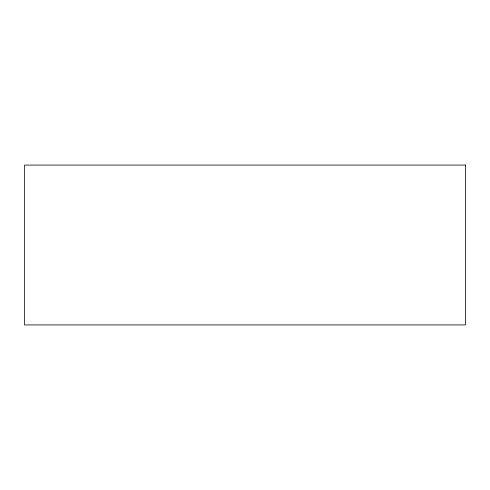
<?xml version="1.0" encoding="UTF-8"?>
<svg xmlns="http://www.w3.org/2000/svg" width="490" height="490" viewBox="0 0 490 490"><rect width="100%" height="100%" fill="white"/><g stroke="black" fill="none" stroke-linecap="round" stroke-linejoin="round"><path stroke-width="0.73" d="M465.5 165.075L24.5 165.075L24.5 324.925L465.5 324.925L465.5 165.075"/></g></svg>
